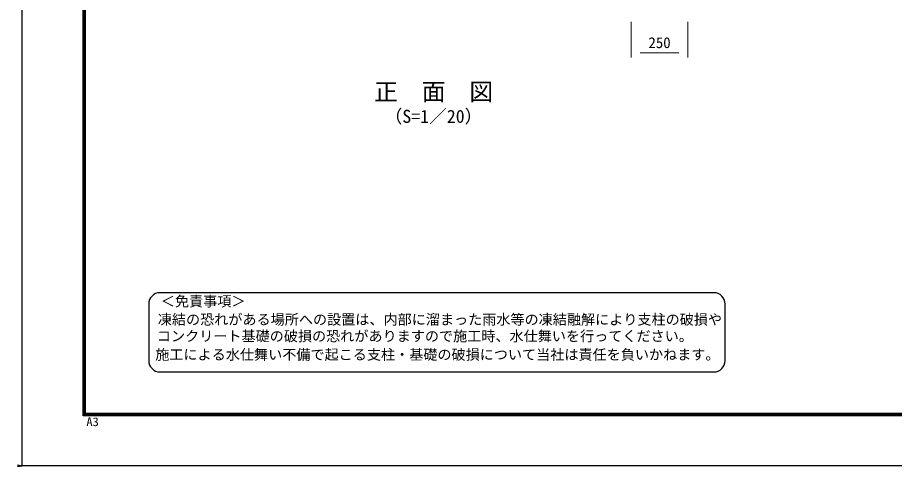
# Model space of a CAD drawing. Units: millimetres, scale not verified. Extents: x -4210 to 4210, y -2971 to 2972.
# Drawn here: x -4210 to -337, y -2971 to -989 of the extents above; entities that cross this region are included whole.
import ezdxf
from ezdxf.enums import TextEntityAlignment as Align

# ---------------------------------------------------------------- set-up
doc = ezdxf.new("R2010")
doc.units = ezdxf.units.MM
doc.header["$LTSCALE"] = 10
for name, color, linetype, lineweight in [('0-4_D-STR-DIM', 7, 'Continuous', 13), ('0-5_0', 7, 'Continuous', 25), ('0-B_D-TTL-TXT', 7, 'Continuous', 25), ('0-C_D-TTL', 7, 'Continuous', 25)]:
    doc.layers.add(name, color=color, linetype=linetype, lineweight=lineweight)
doc.styles.add('ＭＳ ゴシック', font='')
doc.styles.get('ＭＳ ゴシック').set_extended_font_data('MS Gothic')

msp = doc.modelspace()

# ---------------------------------------------------------------- linework, layer by layer
at = {"layer": '0-4_D-STR-DIM'}
for p, q in [((-1499.65, -1008.11), (-1499.65, -1165.42)), ((-1249.65, -1008.11), (-1249.65, -1165.42)), ((-1459.65, -1145.42), (-1289.65, -1145.42))]:
    msp.add_line(p, q, dxfattribs=at)
at = {"layer": '0-5_0'}
msp.add_line((-4209.68, -2964.77), (-4189.68, -2968.11), dxfattribs=at)
msp.add_lwpolyline([(-4209.68, -2971.44), (-4189.68, -2968.11), (-4209.68, -2968.11)], dxfattribs=at)
at = {"layer": '0-B_D-TTL-TXT', "color": 2}
for p, q in [((-1134.95, -2204.26), (-3580.5, -2204.26)), ((-3630.5, -2254.26), (-3630.5, -2504.26)), ((-1084.95, -2504.26), (-1084.95, -2254.26)), ((-3580.5, -2554.26), (-1134.95, -2554.26))]:
    msp.add_line(p, q, dxfattribs=at)
for centre, start, end in [((-3580.5, -2254.26), 90, 180), ((-1134.95, -2254.26), 0, 90), ((-3580.5, -2504.26), 180, 270), ((-1134.95, -2504.26), 270, 0)]:
    msp.add_arc(centre, 50, start, end, dxfattribs=at)
at = {"layer": '0-C_D-TTL', "color": 2}
msp.add_lwpolyline([(-4189.68, 2971.89), (4210.32, 2971.89), (4210.32, -2968.11), (-4189.68, -2968.11)], close=True, dxfattribs=at)
at = {"layer": '0-C_D-TTL'}
for points in [[(-3919.68, 2751.89), (3940.32, 2751.89), (3940.32, -2748.11), (-3919.68, -2748.11)], [(-3917.18, 2749.39), (3937.82, 2749.39), (3937.82, -2745.61), (-3917.18, -2745.61)], [(-3914.68, 2746.89), (3935.32, 2746.89), (3935.32, -2743.11), (-3914.68, -2743.11)], [(-3912.18, 2744.39), (3932.82, 2744.39), (3932.82, -2740.61), (-3912.18, -2740.61)], [(-3909.68, 2741.89), (3930.32, 2741.89), (3930.32, -2738.11), (-3909.68, -2738.11)]]:
    msp.add_lwpolyline(points, close=True, dxfattribs=at)

# ---------------------------------------------------------------- texts
at = {"layer": '0-4_D-STR-DIM', "style": 'ＭＳ ゴシック'}
msp.add_text('250', height=48.09, dxfattribs=at).set_placement((-1423.65, -1138.67), align=Align.BOTTOM_LEFT)
at = {"layer": '0-B_D-TTL-TXT', "style": 'ＭＳ ゴシック'}
for s, height, p in [('正\u3000面\u3000図', 76.98, (-2634.55, -1378.5)), ('（S=1／20）', 57.7, (-2589.07, -1471.69)), ('＜免責事項＞ \u3000\u3000', 45.67, (-3576.79, -2278.44)), ('凍結の恐れがある場所への設置は、内部に溜まった雨水等の凍結融解により支柱の破損や', 45.67, (-3590.32, -2358.93)), ('コンクリート基礎の破損の恐れがありますので施工時、水仕舞いを行ってください。', 45.67, (-3594.43, -2432.36)), ('施工による水仕舞い不備で起こる支柱・基礎の破損について当社は責任を負いかねます。 ', 45.67, (-3601.42, -2513.85))]:
    msp.add_text(s, height=height, dxfattribs=at).set_placement(p, align=Align.BOTTOM_LEFT)
at = {"layer": '0-C_D-TTL', "style": 'ＭＳ ゴシック', "width": 1.05}
msp.add_text('A3', height=38.49, dxfattribs=at).set_placement((-3905.77, -2804.92), align=Align.BOTTOM_LEFT)

doc.saveas('drawing.dxf')
